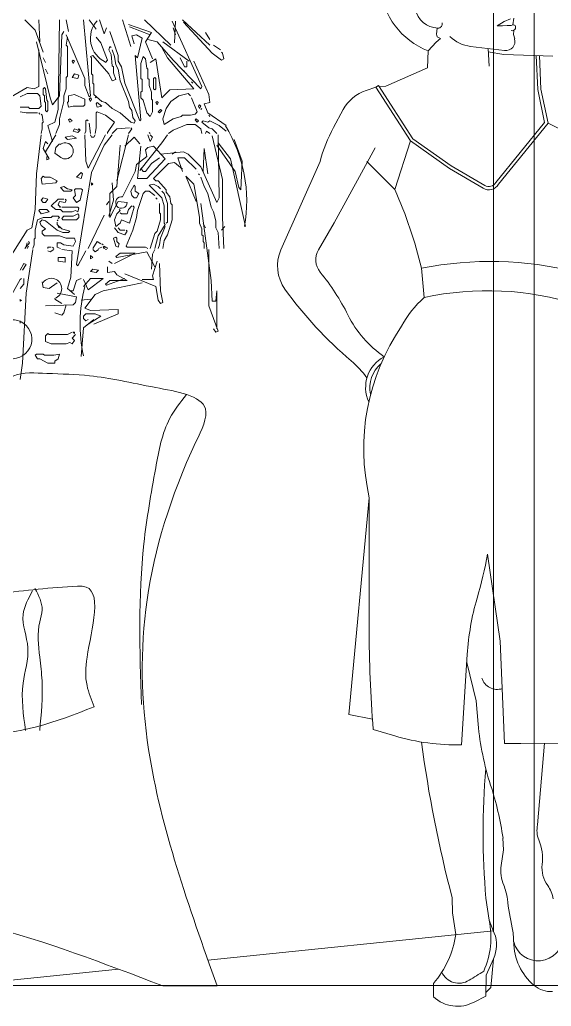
# Model space of a CAD drawing. Header units: metres. Extents: x -2 to 3328848, y -2 to 2725060.
# Drawn here: x 1663788.63 to 1663796.85, y 1363131.43 to 1363146.69 of the extents above; entities that cross this region are included whole.
import ezdxf

# ---------------------------------------------------------------- set-up
doc = ezdxf.new("R2010")
doc.units = ezdxf.units.M
doc.linetypes.add('0', pattern=[0])
doc.layers.get('0').update_dxf_attribs({"color": 253, "lineweight": 0})
for name, color, linetype, lineweight in [('8', 253, 'Continuous', 0), ('CYAN', 253, 'Continuous', 0), ('EFEC', 253, 'Continuous', 0), ('PUERTAS', 253, 'Continuous', 0)]:
    doc.layers.add(name, color=color, linetype=linetype, lineweight=lineweight)

# ---------------------------------------------------------------- blocks, each defined once
blk = doc.blocks.new('A$C16C20323')
at = {"layer": '8'}
for p, q in [((4424.1, 1463.9), (4408.3, 1479.7)), ((4429.4, 1479.7), (4431.1, 1446.4)), ((4459.2, 1343), (4460.9, 1479.7)), ((4471.4, 1479.7), (4474.9, 1462.1)), ((4497.7, 1479.7), (4508.2, 1364)), ((4506.5, 1479.7), (4517, 1465.6)), ((4529.3, 1458.6), (4522.2, 1479.7)), ((4557.3, 1479.7), (4569.6, 1439.3)), ((4590.6, 1479.7), (4630.9, 1441.1)), ((4632.7, 1477.9), (4678.2, 1378)), ((4637.9, 1477.9), (4636.2, 1444.6)), ((4648.4, 1479.7), (4690.5, 1441.1)), ((4694, 1428.8), (4650.2, 1476.1)), ((4436.4, 1430.6), (4424.1, 1463.9)), ((4464.4, 1456.9), (4467.9, 1462.1)), ((4532.8, 1467.4), (4529.3, 1458.6)), ((4538, 1462.1), (4550.3, 1425.3)), ((4566.1, 1472.6), (4601.1, 1460.4)), ((4567.8, 1469.1), (4599.4, 1456.9)), ((4601.1, 1460.4), (4592.3, 1446.4)), ((4634.4, 1467.4), (4637.9, 1456.9)), ((4683.5, 1460.4), (4690.5, 1449.9)), ((4425.9, 1446.4), (4446.9, 1360.5)), ((4460.9, 1364), (4464.4, 1456.9)), ((4499.5, 1390.3), (4471.4, 1456.9)), ((4473.2, 1453.4), (4471.4, 1441.1)), ((4524, 1444.6), (4517, 1453.4)), ((4578.3, 1456.9), (4571.3, 1455.1)), ((4571.3, 1455.1), (4574.8, 1442.9)), ((4587.1, 1451.6), (4578.3, 1456.9)), ((4580.1, 1421.8), (4587.1, 1451.6)), ((4592.3, 1446.4), (4602.9, 1420.1)), ((4609.9, 1446.4), (4595.9, 1449.9)), ((4634.4, 1418.3), (4609.9, 1446.4)), ((4618.6, 1446.4), (4658.9, 1416.6)), ((4429.4, 1434.1), (4429.4, 1378)), ((4471.4, 1441.1), (4473.2, 1439.3)), ((4473.2, 1439.3), (4473.2, 1393.8)), ((4534.5, 1418.3), (4524, 1444.6)), ((4538, 1439.3), (4536.3, 1434.1)), ((4536.3, 1434.1), (4539.8, 1427.1)), ((4539.8, 1437.6), (4538, 1439.3)), ((4545, 1423.6), (4541.5, 1434.1)), ((4625.6, 1421.8), (4616.9, 1437.6)), ((4695.7, 1441.1), (4706.3, 1434.1)), ((4709.8, 1428.8), (4708, 1430.6)), ((4708, 1430.6), (4709.8, 1428.8)), ((4436.4, 1421.8), (4439.9, 1414.8)), ((4480.2, 1416.6), (4481.9, 1418.3)), ((4481.9, 1413.1), (4480.2, 1416.6)), ((4481.9, 1418.3), (4483.7, 1416.6)), ((4483.7, 1416.6), (4481.9, 1413.1)), ((4511.7, 1425.3), (4508.2, 1423.6)), ((4508.2, 1423.6), (4510, 1421.8)), ((4510, 1421.8), (4510, 1397.3)), ((4536.3, 1397.3), (4511.7, 1425.3)), ((4531, 1414.8), (4534.5, 1418.3)), ((4539.8, 1427.1), (4541.5, 1409.6)), ((4546.8, 1411.3), (4545, 1423.6)), ((4550.3, 1425.3), (4550.3, 1416.6)), ((4550.3, 1416.6), (4555.5, 1407.8)), ((4576.6, 1425.3), (4580.1, 1421.8)), ((4585.3, 1327.2), (4576.6, 1425.3)), ((4585.3, 1413.1), (4588.8, 1423.6)), ((4588.8, 1423.6), (4592.3, 1420.1)), ((4592.3, 1420.1), (4594.1, 1406)), ((4599.4, 1414.8), (4608.1, 1420.1)), ((4608.1, 1420.1), (4616.9, 1360.5)), ((4666, 1374.5), (4625.6, 1421.8)), ((4676.5, 1374.5), (4634.4, 1418.3)), ((4651.9, 1407.8), (4644.9, 1421.8)), ((4655.4, 1416.6), (4655.4, 1407.8)), ((4666, 1416.6), (4688.7, 1365.7)), ((4708, 1418.3), (4694, 1428.8)), ((4711.5, 1420.1), (4708, 1418.3)), ((4709.8, 1428.8), (4711.5, 1420.1)), ((4439.9, 1404.3), (4443.4, 1397.3)), ((4541.5, 1409.6), (4543.3, 1407.8)), ((4543.3, 1407.8), (4543.3, 1399)), ((4550.3, 1404.3), (4546.8, 1411.3)), ((4553.8, 1386.8), (4550.3, 1404.3)), ((4555.5, 1407.8), (4560.8, 1383.3)), ((4585.3, 1390.3), (4585.3, 1413.1)), ((4594.1, 1406), (4595.9, 1404.3)), ((4595.9, 1404.3), (4595.9, 1390.3)), ((4651.9, 1400.8), (4650.2, 1402.5)), ((4650.2, 1402.5), (4651.9, 1400.8)), ((4655.4, 1407.8), (4651.9, 1407.8)), ((4473.2, 1393.8), (4471.4, 1392)), ((4471.4, 1392), (4471.4, 1374.5)), ((4480.2, 1392), (4483.7, 1397.3)), ((4489, 1390.3), (4480.2, 1392)), ((4483.7, 1397.3), (4490.7, 1395.5)), ((4490.7, 1395.5), (4489, 1390.3)), ((4499.5, 1379.8), (4499.5, 1390.3)), ((4510, 1397.3), (4511.7, 1395.5)), ((4511.7, 1395.5), (4511.7, 1383.3)), ((4541.5, 1386.8), (4536.3, 1397.3)), ((4546.8, 1388.5), (4541.5, 1386.8)), ((4543.3, 1399), (4546.8, 1388.5)), ((4566.1, 1355.2), (4553.8, 1386.8)), ((4587.1, 1388.5), (4585.3, 1390.3)), ((4587.1, 1371), (4587.1, 1388.5)), ((4595.9, 1390.3), (4597.6, 1388.5)), ((4597.6, 1388.5), (4597.6, 1379.8)), ((4604.6, 1390.3), (4606.4, 1392)), ((4604.6, 1374.5), (4604.6, 1390.3)), ((4606.4, 1392), (4608.1, 1390.3)), ((4608.1, 1390.3), (4608.1, 1374.5)), ((4664.2, 1383.3), (4662.4, 1385)), ((4662.4, 1385), (4664.2, 1383.3)), ((4411.8, 1376.3), (4375, 1355.2)), ((4422.4, 1374.5), (4411.8, 1376.3)), ((4429.4, 1378), (4422.4, 1374.5)), ((4436.4, 1374.5), (4438.1, 1376.3)), ((4436.4, 1365.7), (4436.4, 1374.5)), ((4438.1, 1376.3), (4439.9, 1374.5)), ((4439.9, 1374.5), (4441.6, 1357)), ((4471.4, 1374.5), (4467.9, 1364)), ((4506.5, 1362.2), (4499.5, 1379.8)), ((4511.7, 1383.3), (4513.5, 1381.5)), ((4513.5, 1381.5), (4513.5, 1365.7)), ((4560.8, 1383.3), (4583.6, 1325.4)), ((4585.3, 1369.2), (4587.1, 1371)), ((4597.6, 1379.8), (4601.1, 1369.2)), ((4606.4, 1372.8), (4604.6, 1374.5)), ((4608.1, 1374.5), (4606.4, 1372.8)), ((4616.9, 1360.5), (4629.1, 1372.8)), ((4629.1, 1372.8), (4666, 1374.5)), ((4678.2, 1378), (4676.5, 1374.5)), ((4411.8, 1367.5), (4401.3, 1362.2)), ((4427.6, 1367.5), (4411.8, 1367.5)), ((4431.1, 1364), (4427.6, 1367.5)), ((4431.1, 1364), (4432.9, 1348.2)), ((4438.1, 1364), (4436.4, 1365.7)), ((4438.1, 1355.2), (4438.1, 1364)), ((4439.9, 1353.5), (4438.1, 1355.2)), ((4441.6, 1357), (4443.4, 1355.2)), ((4443.4, 1355.2), (4443.4, 1341.2)), ((4446.9, 1360.5), (4450.4, 1350)), ((4450.4, 1350), (4460.9, 1364)), ((4467.9, 1355.2), (4460.9, 1328.9)), ((4467.9, 1364), (4467.9, 1355.2)), ((4473.2, 1353.5), (4474.9, 1355.2)), ((4474.9, 1364), (4483.7, 1365.7)), ((4474.9, 1355.2), (4474.9, 1364)), ((4483.7, 1365.7), (4499.5, 1358.7)), ((4499.5, 1358.7), (4499.5, 1350)), ((4508.2, 1364), (4506.5, 1362.2)), ((4506.5, 1358.7), (4508.2, 1360.5)), ((4508.2, 1355.2), (4506.5, 1358.7)), ((4508.2, 1360.5), (4510, 1358.7)), ((4510, 1358.7), (4508.2, 1355.2)), ((4513.5, 1365.7), (4525.8, 1355.2)), ((4517, 1360.5), (4515.2, 1362.2)), ((4515.2, 1362.2), (4517, 1360.5)), ((4525.8, 1355.2), (4531, 1353.5)), ((4567.8, 1346.5), (4566.1, 1355.2)), ((4585.3, 1360.5), (4585.3, 1369.2)), ((4588.8, 1357), (4585.3, 1360.5)), ((4594.1, 1337.7), (4588.8, 1357)), ((4601.1, 1369.2), (4601.1, 1358.7)), ((4601.1, 1358.7), (4602.9, 1357)), ((4602.9, 1357), (4602.9, 1339.5)), ((4608.1, 1353.5), (4609.9, 1355.2)), ((4609.9, 1355.2), (4611.6, 1353.5)), ((4630.9, 1355.2), (4623.9, 1344.7)), ((4643.2, 1364), (4630.9, 1355.2)), ((4657.2, 1367.5), (4643.2, 1364)), ((4660.7, 1364), (4657.2, 1367.5)), ((4671.2, 1339.5), (4662.4, 1360.5)), ((4688.7, 1365.7), (4690.5, 1353.5)), ((4413.6, 1346.5), (4401.3, 1346.5)), ((4415.3, 1344.7), (4413.6, 1346.5)), ((4429.4, 1344.7), (4415.3, 1344.7)), ((4432.9, 1348.2), (4429.4, 1344.7)), ((4439.9, 1341.2), (4439.9, 1353.5)), ((4441.6, 1339.5), (4439.9, 1341.2)), ((4443.4, 1341.2), (4441.6, 1339.5)), ((4453.9, 1323.7), (4459.2, 1343)), ((4474.9, 1346.5), (4473.2, 1353.5)), ((4481.9, 1348.2), (4474.9, 1346.5)), ((4497.7, 1348.2), (4481.9, 1348.2)), ((4499.5, 1350), (4497.7, 1348.2)), ((4517, 1351.7), (4518.7, 1353.5)), ((4518.7, 1346.5), (4517, 1351.7)), ((4518.7, 1353.5), (4525.8, 1348.2)), ((4525.8, 1348.2), (4518.7, 1346.5)), ((4531, 1353.5), (4541.5, 1344.7)), ((4541.5, 1344.7), (4553.8, 1337.7)), ((4571.3, 1341.2), (4567.8, 1346.5)), ((4573.1, 1330.7), (4571.3, 1341.2)), ((4609.9, 1350), (4608.1, 1353.5)), ((4611.6, 1353.5), (4609.9, 1350)), ((4611.6, 1339.5), (4615.1, 1343)), ((4616.9, 1341.2), (4613.4, 1337.7)), ((4615.1, 1343), (4616.9, 1341.2)), ((4623.9, 1344.7), (4618.6, 1328.9)), ((4673, 1348.2), (4674.7, 1350)), ((4674.7, 1344.7), (4673, 1348.2)), ((4674.7, 1350), (4676.5, 1348.2)), ((4676.5, 1348.2), (4674.7, 1344.7)), ((4678.2, 1344.7), (4676.5, 1343)), ((4676.5, 1343), (4678.2, 1344.7)), ((4690.5, 1353.5), (4681.7, 1351.7)), ((4681.7, 1351.7), (4687, 1337.7)), ((4410.1, 1337.7), (4401.3, 1339.5)), ((4427.6, 1337.7), (4410.1, 1337.7)), ((4431.1, 1336), (4429.4, 1337.7)), ((4429.4, 1337.7), (4431.1, 1336)), ((4434.6, 1334.2), (4432.9, 1336)), ((4432.9, 1336), (4434.6, 1334.2)), ((4434.6, 1334.2), (4436.4, 1323.7)), ((4460.9, 1328.9), (4460.9, 1320.2)), ((4474.9, 1327.2), (4476.7, 1328.9)), ((4476.7, 1323.7), (4474.9, 1327.2)), ((4476.7, 1328.9), (4480.2, 1325.4)), ((4480.2, 1325.4), (4476.7, 1323.7)), ((4503, 1327.2), (4501.2, 1325.4)), ((4501.2, 1325.4), (4501.2, 1309.7)), ((4504.7, 1325.4), (4503, 1327.2)), ((4518.7, 1339.5), (4517, 1337.7)), ((4517, 1337.7), (4517, 1314.9)), ((4531, 1334.2), (4518.7, 1339.5)), ((4545, 1323.7), (4531, 1334.2)), ((4553.8, 1337.7), (4569.6, 1323.7)), ((4576.6, 1325.4), (4573.1, 1330.7)), ((4574.8, 1321.9), (4576.6, 1325.4)), ((4583.6, 1325.4), (4585.3, 1327.2)), ((4599.4, 1332.4), (4594.1, 1337.7)), ((4602.9, 1339.5), (4599.4, 1332.4)), ((4613.4, 1337.7), (4611.6, 1339.5)), ((4618.6, 1328.9), (4620.4, 1320.2)), ((4620.4, 1320.2), (4634.4, 1328.9)), ((4634.4, 1328.9), (4646.7, 1332.4)), ((4646.7, 1332.4), (4648.4, 1334.2)), ((4648.4, 1334.2), (4660.7, 1334.2)), ((4660.7, 1334.2), (4667.7, 1336)), ((4667.7, 1336), (4671.2, 1339.5)), ((4667.7, 1327.2), (4669.5, 1328.9)), ((4671.2, 1323.7), (4667.7, 1327.2)), ((4669.5, 1328.9), (4673, 1325.4)), ((4673, 1325.4), (4671.2, 1323.7)), ((4680, 1325.4), (4678.2, 1323.7)), ((4687, 1323.7), (4680, 1325.4)), ((4687, 1337.7), (4715, 1318.4)), ((4690.5, 1325.4), (4687, 1323.7)), ((4690.5, 1332.4), (4688.7, 1334.2)), ((4688.7, 1334.2), (4690.5, 1332.4)), ((4704.5, 1318.4), (4690.5, 1325.4)), ((4434.6, 1313.2), (4432.9, 1306.2)), ((4436.4, 1323.7), (4434.6, 1321.9)), ((4434.6, 1321.9), (4434.6, 1313.2)), ((4443.4, 1318.4), (4453.9, 1323.7)), ((4450.4, 1293.9), (4443.4, 1318.4)), ((4460.9, 1320.2), (4455.7, 1306.2)), ((4481.9, 1309.7), (4483.7, 1313.2)), ((4489, 1307.9), (4481.9, 1309.7)), ((4483.7, 1313.2), (4489, 1311.4)), ((4489, 1311.4), (4490.7, 1313.2)), ((4492.5, 1311.4), (4489, 1307.9)), ((4490.7, 1313.2), (4492.5, 1311.4)), ((4501.2, 1309.7), (4499.5, 1306.2)), ((4506.5, 1321.9), (4508.2, 1306.2)), ((4517, 1314.9), (4515.2, 1306.2)), ((4545, 1323.7), (4534.5, 1307.9)), ((4548.5, 1313.2), (4541.5, 1306.2)), ((4567.8, 1314.9), (4548.5, 1313.2)), ((4571.3, 1313.2), (4566.1, 1306.2)), ((4569.6, 1323.7), (4574.8, 1321.9)), ((4571.3, 1313.2), (4569.6, 1314.9)), ((4569.6, 1314.9), (4571.3, 1313.2)), ((4634.4, 1311.4), (4627.4, 1306.2)), ((4655.4, 1320.2), (4634.4, 1311.4)), ((4667.7, 1320.2), (4655.4, 1320.2)), ((4676.5, 1313.2), (4667.7, 1320.2)), ((4676.5, 1313.2), (4678.2, 1306.2)), ((4678.2, 1323.7), (4688.7, 1314.9)), ((4685.2, 1309.7), (4683.5, 1306.2)), ((4690.5, 1306.2), (4685.2, 1309.7)), ((4688.7, 1314.9), (4694, 1313.2)), ((4694, 1313.2), (4701, 1306.2)), ((4715, 1309.7), (4704.5, 1318.4)), ((4432.9, 1304.4), (4425.9, 1244.8)), ((4455.7, 1304.4), (4439.9, 1278.1)), ((4469.7, 1300.9), (4480.2, 1302.7)), ((4473.2, 1297.4), (4469.7, 1300.9)), ((4487.2, 1299.1), (4473.2, 1297.4)), ((4480.2, 1302.7), (4487.2, 1299.1)), ((4501.2, 1264.1), (4499.5, 1304.4)), ((4531, 1304.4), (4504.7, 1253.6)), ((4510, 1300.9), (4508.2, 1304.4)), ((4513.5, 1300.9), (4510, 1300.9)), ((4515.2, 1304.4), (4513.5, 1300.9)), ((4541.5, 1304.4), (4529.3, 1288.6)), ((4534.5, 1307.9), (4534.5, 1306.2)), ((4566.1, 1304.4), (4548.5, 1234.3)), ((4560.8, 1286.9), (4574.8, 1300.9)), ((4574.8, 1300.9), (4583.6, 1290.4)), ((4595.9, 1304.4), (4599.4, 1293.9)), ((4599.4, 1306.2), (4597.6, 1307.9)), ((4597.6, 1307.9), (4599.4, 1306.2)), ((4602.9, 1300.9), (4599.4, 1304.4)), ((4599.4, 1293.9), (4602.9, 1300.9)), ((4616.9, 1292.1), (4625.6, 1304.4)), ((4709.8, 1236.1), (4694, 1302.7)), ((4704.5, 1208), (4702.8, 1304.4)), ((4727.3, 1297.4), (4739.6, 1264.1)), ((4439.9, 1293.9), (4436.4, 1283.4)), ((4436.4, 1283.4), (4445.1, 1267.6)), ((4443.4, 1290.4), (4439.9, 1293.9)), ((4455.7, 1285.1), (4453.9, 1276.4)), ((4460.9, 1290.4), (4455.7, 1285.1)), ((4529.3, 1288.6), (4510, 1246.6)), ((4553.8, 1288.6), (4548.5, 1225.5)), ((4580.1, 1237.8), (4585.3, 1286.9)), ((4583.6, 1250.1), (4616.9, 1292.1)), ((4592.3, 1281.6), (4595.9, 1285.1)), ((4594.1, 1271.1), (4592.3, 1281.6)), ((4595.9, 1285.1), (4604.6, 1286.9)), ((4604.6, 1286.9), (4622.1, 1267.6)), ((4681.7, 1283.4), (4680, 1248.3)), ((4687, 1244.8), (4681.7, 1283.4)), ((4729, 1248.3), (4701, 1288.6)), ((4722, 1267.6), (4702.8, 1292.1)), ((4441.6, 1265.9), (4441.6, 1271.1)), ((4445.1, 1267.6), (4441.6, 1265.9)), ((4453.9, 1276.4), (4460.9, 1271.1)), ((4578.3, 1258.8), (4594.1, 1271.1)), ((4622.1, 1267.6), (4594.1, 1237.8)), ((4613.4, 1269.4), (4601.1, 1260.6)), ((4615.1, 1274.6), (4650.2, 1278.1)), ((4637.9, 1278.1), (4632.7, 1274.6)), ((4648.4, 1248.3), (4641.4, 1269.4)), ((4641.4, 1269.4), (4651.9, 1269.4)), ((4650.2, 1278.1), (4657.2, 1274.6)), ((4651.9, 1269.4), (4669.5, 1251.8)), ((4657.2, 1274.6), (4676.5, 1255.3)), ((4744.8, 1164.2), (4722, 1267.6)), ((4504.7, 1253.6), (4501.2, 1264.1)), ((4576.6, 1248.3), (4578.3, 1258.8)), ((4588.8, 1248.3), (4585.3, 1253.6)), ((4601.1, 1260.6), (4592.3, 1248.3)), ((4627.4, 1260.6), (4604.6, 1237.8)), ((4636.2, 1262.3), (4627.4, 1260.6)), ((4648.4, 1251.8), (4636.2, 1262.3)), ((4676.5, 1255.3), (4701, 1201)), ((4739.6, 1264.1), (4737.8, 1220.3)), ((4425.9, 1244.8), (4424.1, 1190.5)), ((4432.9, 1237.8), (4436.4, 1241.3)), ((4434.6, 1229.1), (4432.9, 1237.8)), ((4436.4, 1241.3), (4438.1, 1239.6)), ((4438.1, 1239.6), (4446.9, 1239.6)), ((4446.9, 1239.6), (4457.4, 1234.3)), ((4457.4, 1234.3), (4455.7, 1230.8)), ((4487.2, 1239.6), (4494.2, 1246.6)), ((4510, 1246.6), (4487.2, 1106.4)), ((4494.2, 1237.8), (4487.2, 1239.6)), ((4494.2, 1246.6), (4496, 1244.8)), ((4496, 1244.8), (4494.2, 1237.8)), ((4557.3, 1209.8), (4576.6, 1248.3)), ((4594.1, 1237.8), (4580.1, 1237.8)), ((4592.3, 1248.3), (4588.8, 1248.3)), ((4604.6, 1237.8), (4608.1, 1234.3)), ((4608.1, 1234.3), (4611.6, 1234.3)), ((4611.6, 1234.3), (4623.9, 1220.3)), ((4666, 1229.1), (4653.7, 1241.3)), ((4653.7, 1241.3), (4669.5, 1202.8)), ((4671.2, 1248.3), (4671.2, 1248.3)), ((4674.7, 1243.1), (4673, 1244.8)), ((4676.5, 1239.6), (4681.7, 1225.5)), ((4709.8, 1178.2), (4709.8, 1236.1)), ((4734.3, 1223.8), (4729, 1248.3)), ((4455.7, 1230.8), (4434.6, 1229.1)), ((4462.7, 1223.8), (4467.9, 1225.5)), ((4467.9, 1218.5), (4462.7, 1223.8)), ((4467.9, 1225.5), (4473.2, 1222)), ((4473.2, 1222), (4480.2, 1220.3)), ((4480.2, 1220.3), (4478.4, 1218.5)), ((4483.7, 1220.3), (4485.4, 1222)), ((4485.4, 1211.5), (4483.7, 1220.3)), ((4485.4, 1222), (4494.2, 1222)), ((4496, 1220.3), (4492.5, 1204.5)), ((4494.2, 1222), (4496, 1220.3)), ((4510, 1227.3), (4510, 1230.8)), ((4510, 1230.8), (4511.7, 1229.1)), ((4511.7, 1229.1), (4510, 1227.3)), ((4548.5, 1225.5), (4538, 1215)), ((4541.5, 1230.8), (4543.3, 1204.5)), ((4569.6, 1218.5), (4574.8, 1227.3)), ((4574.8, 1227.3), (4576.6, 1225.5)), ((4576.6, 1225.5), (4576.6, 1218.5)), ((4604.6, 1229.1), (4597.6, 1227.3)), ((4597.6, 1227.3), (4616.9, 1208)), ((4611.6, 1225.5), (4604.6, 1229.1)), ((4615.1, 1222), (4611.6, 1225.5)), ((4623.9, 1220.3), (4623.9, 1216.8)), ((4667.7, 1218.5), (4666, 1229.1)), ((4681.7, 1225.5), (4687, 1215)), ((4737.8, 1220.3), (4734.3, 1223.8)), ((4432.9, 1204.5), (4436.4, 1208)), ((4436.4, 1201), (4432.9, 1204.5)), ((4436.4, 1208), (4443.4, 1206.3)), ((4443.4, 1206.3), (4439.9, 1201)), ((4459.2, 1206.3), (4448.6, 1195.8)), ((4467.9, 1206.3), (4459.2, 1206.3)), ((4478.4, 1218.5), (4467.9, 1218.5)), ((4471.4, 1204.5), (4469.7, 1206.3)), ((4469.7, 1206.3), (4471.4, 1204.5)), ((4471.4, 1204.5), (4469.7, 1201)), ((4481.9, 1208), (4485.4, 1211.5)), ((4487.2, 1201), (4481.9, 1208)), ((4492.5, 1204.5), (4487.2, 1201)), ((4543.3, 1204.5), (4536.3, 1180)), ((4538, 1215), (4538, 1178.2)), ((4571.3, 1211.5), (4569.6, 1218.5)), ((4574.8, 1208), (4571.3, 1211.5)), ((4578.3, 1208), (4574.8, 1208)), ((4576.6, 1218.5), (4581.8, 1215)), ((4581.8, 1215), (4578.3, 1208)), ((4588.8, 1215), (4580.1, 1188.7)), ((4592.3, 1218.5), (4588.8, 1215)), ((4597.6, 1218.5), (4592.3, 1218.5)), ((4604.6, 1213.3), (4597.6, 1218.5)), ((4606.4, 1211.5), (4604.6, 1213.3)), ((4609.9, 1206.3), (4608.1, 1208)), ((4620.4, 1215), (4616.9, 1218.5)), ((4616.9, 1208), (4620.4, 1195.8)), ((4620.4, 1215), (4625.6, 1199.3)), ((4623.9, 1216.8), (4629.1, 1209.8)), ((4629.1, 1209.8), (4630.9, 1199.3)), ((4674.7, 1178.2), (4667.7, 1218.5)), ((4687, 1215), (4692.2, 1194)), ((4701, 1201), (4704.5, 1208)), ((4424.1, 1190.5), (4418.9, 1162.5)), ((4429.4, 1188.7), (4431.1, 1190.5)), ((4431.1, 1190.5), (4441.6, 1190.5)), ((4439.9, 1201), (4436.4, 1201)), ((4441.6, 1190.5), (4445.1, 1187)), ((4448.6, 1195.8), (4455.7, 1190.5)), ((4455.7, 1190.5), (4462.7, 1190.5)), ((4460.9, 1202.8), (4459.2, 1197.5)), ((4459.2, 1197.5), (4462.7, 1194)), ((4469.7, 1201), (4460.9, 1202.8)), ((4462.7, 1194), (4460.9, 1194)), ((4462.7, 1190.5), (4466.2, 1187)), ((4489, 1194), (4464.4, 1194)), ((4490.7, 1192.2), (4489, 1194)), ((4489, 1187), (4490.7, 1192.2)), ((4536.3, 1202.8), (4532.8, 1197.5)), ((4538, 1178.2), (4550.3, 1202.8)), ((4550.3, 1202.8), (4564.3, 1201)), ((4553.8, 1188.7), (4552, 1190.5)), ((4566.1, 1190.5), (4564.3, 1183.5)), ((4571.3, 1195.8), (4566.1, 1190.5)), ((4574.8, 1194), (4567.8, 1169.5)), ((4574.8, 1194), (4573.1, 1195.8)), ((4573.1, 1195.8), (4574.8, 1194)), ((4611.6, 1202.8), (4611.6, 1202.8)), ((4613.4, 1199.3), (4613.4, 1185.2)), ((4620.4, 1195.8), (4620.4, 1169.5)), ((4625.6, 1199.3), (4625.6, 1171.2)), ((4630.9, 1199.3), (4632.7, 1197.5)), ((4632.7, 1197.5), (4632.7, 1174.7)), ((4676.5, 1199.3), (4692.2, 1081.8)), ((4692.2, 1194), (4695.7, 1187)), ((4427.6, 1174.7), (4424.1, 1159)), ((4436.4, 1178.2), (4427.6, 1174.7)), ((4432.9, 1183.5), (4429.4, 1188.7)), ((4434.6, 1174.7), (4431.1, 1171.2)), ((4445.1, 1187), (4432.9, 1183.5)), ((4439.9, 1173), (4434.6, 1174.7)), ((4448.6, 1178.2), (4436.4, 1178.2)), ((4450.4, 1180), (4448.6, 1178.2)), ((4459.2, 1180), (4450.4, 1180)), ((4459.2, 1174.7), (4457.4, 1173)), ((4457.4, 1173), (4459.2, 1174.7)), ((4460.9, 1178.2), (4459.2, 1180)), ((4460.9, 1178.2), (4459.2, 1176.5)), ((4459.2, 1176.5), (4460.9, 1178.2)), ((4464.4, 1176.5), (4467.9, 1180)), ((4466.2, 1174.7), (4464.4, 1176.5)), ((4466.2, 1187), (4480.2, 1187)), ((4487.2, 1174.7), (4466.2, 1174.7)), ((4467.9, 1180), (4481.9, 1180)), ((4480.2, 1187), (4485.4, 1188.7)), ((4481.9, 1180), (4489, 1183.5)), ((4485.4, 1188.7), (4489, 1187)), ((4490.7, 1178.2), (4487.2, 1174.7)), ((4489, 1183.5), (4490.7, 1181.7)), ((4490.7, 1181.7), (4490.7, 1178.2)), ((4529.3, 1181.7), (4504.7, 1130.9)), ((4545, 1174.7), (4548.5, 1183.5)), ((4546.8, 1164.2), (4545, 1174.7)), ((4548.5, 1183.5), (4553.8, 1188.7)), ((4555.5, 1183.5), (4553.8, 1185.2)), ((4555.5, 1174.7), (4553.8, 1169.5)), ((4564.3, 1183.5), (4555.5, 1183.5)), ((4567.8, 1169.5), (4555.5, 1174.7)), ((4578.3, 1178.2), (4573.1, 1159)), ((4580.1, 1188.7), (4578.3, 1178.2)), ((4615.1, 1174.7), (4609.9, 1157.2)), ((4613.4, 1185.2), (4615.1, 1183.5)), ((4615.1, 1183.5), (4615.1, 1174.7)), ((4632.7, 1174.7), (4625.6, 1151.9)), ((4674.7, 1178.2), (4674.7, 1169.5)), ((4695.7, 1187), (4699.2, 1173)), ((4711.5, 1130.9), (4709.8, 1178.2)), ((4418.9, 1162.5), (4411.8, 1159)), ((4431.1, 1171.2), (4432.9, 1166)), ((4432.9, 1166), (4439.9, 1160.7)), ((4439.9, 1160.7), (4434.6, 1157.2)), ((4457.4, 1159), (4439.9, 1173)), ((4457.4, 1171.2), (4457.4, 1167.7)), ((4457.4, 1167.7), (4464.4, 1160.7)), ((4460.9, 1162.5), (4459.2, 1164.2)), ((4459.2, 1164.2), (4460.9, 1162.5)), ((4464.4, 1160.7), (4476.7, 1157.2)), ((4550.3, 1155.4), (4545, 1162.5)), ((4553.8, 1169.5), (4546.8, 1164.2)), ((4553.8, 1159), (4550.3, 1162.5)), ((4622.1, 1167.7), (4611.6, 1150.2)), ((4622.1, 1164.2), (4615.1, 1146.7)), ((4620.4, 1169.5), (4622.1, 1167.7)), ((4625.6, 1171.2), (4623.9, 1169.5)), ((4674.7, 1169.5), (4678.2, 1160.7)), ((4678.2, 1160.7), (4678.2, 1151.9)), ((4680, 1169.5), (4683.5, 1162.5)), ((4699.2, 1173), (4699.2, 1162.5)), ((4699.2, 1162.5), (4702.8, 1155.4)), ((4713.3, 1164.2), (4708, 1159)), ((4411.8, 1159), (4378.5, 1106.4)), ((4424.1, 1146.7), (4422.4, 1144.9)), ((4422.4, 1144.9), (4422.4, 1136.2)), ((4424.1, 1159), (4424.1, 1146.7)), ((4434.6, 1157.2), (4434.6, 1153.7)), ((4434.6, 1153.7), (4438.1, 1150.2)), ((4438.1, 1150.2), (4460.9, 1150.2)), ((4466.2, 1155.4), (4457.4, 1159)), ((4460.9, 1150.2), (4471.4, 1146.7)), ((4474.9, 1155.4), (4466.2, 1155.4)), ((4471.4, 1146.7), (4483.7, 1146.7)), ((4476.7, 1157.2), (4474.9, 1155.4)), ((4483.7, 1146.7), (4485.4, 1141.4)), ((4543.3, 1146.7), (4546.8, 1148.4)), ((4546.8, 1134.4), (4543.3, 1146.7)), ((4546.8, 1148.4), (4548.5, 1146.7)), ((4548.5, 1146.7), (4548.5, 1141.4)), ((4560.8, 1151.9), (4550.3, 1155.4)), ((4560.8, 1159), (4553.8, 1159)), ((4564.3, 1157.2), (4560.8, 1151.9)), ((4573.1, 1159), (4562.6, 1134.4)), ((4564.3, 1157.2), (4562.6, 1159)), ((4562.6, 1159), (4564.3, 1157.2)), ((4606.4, 1153.7), (4599.4, 1130.9)), ((4609.9, 1157.2), (4606.4, 1153.7)), ((4611.6, 1150.2), (4606.4, 1130.9)), ((4615.1, 1146.7), (4613.4, 1136.2)), ((4625.6, 1151.9), (4620.4, 1143.2)), ((4678.2, 1151.9), (4680, 1150.2)), ((4680, 1150.2), (4680, 1141.4)), ((4702.8, 1155.4), (4704.5, 1130.9)), ((4415.3, 1139.7), (4408.3, 1130.9)), ((4411.8, 1139.7), (4410.1, 1134.4)), ((4420.6, 1129.2), (4410.1, 1062.6)), ((4413.6, 1134.4), (4411.8, 1130.9)), ((4415.3, 1139.7), (4413.6, 1141.4)), ((4413.6, 1141.4), (4415.3, 1139.7)), ((4422.4, 1136.2), (4420.6, 1130.9)), ((4443.4, 1132.7), (4443.4, 1130.9)), ((4448.6, 1132.7), (4443.4, 1132.7)), ((4452.2, 1129.2), (4446.9, 1125.7)), ((4452.2, 1130.9), (4450.4, 1132.7)), ((4450.4, 1132.7), (4452.2, 1130.9)), ((4462.7, 1139.7), (4457.4, 1139.7)), ((4457.4, 1139.7), (4457.4, 1132.7)), ((4457.4, 1132.7), (4462.7, 1130.9)), ((4467.9, 1136.2), (4462.7, 1139.7)), ((4464.4, 1129.2), (4480.2, 1127.4)), ((4481.9, 1134.4), (4467.9, 1136.2)), ((4485.4, 1141.4), (4481.9, 1134.4)), ((4518.7, 1141.4), (4511.7, 1130.9)), ((4515.2, 1125.7), (4511.7, 1129.2)), ((4520.5, 1129.2), (4515.2, 1125.7)), ((4524, 1137.9), (4518.7, 1141.4)), ((4525.8, 1132.7), (4520.5, 1130.9)), ((4527.5, 1136.2), (4525.8, 1137.9)), ((4525.8, 1137.9), (4527.5, 1136.2)), ((4527.5, 1132.7), (4529.3, 1134.4)), ((4529.3, 1130.9), (4527.5, 1132.7)), ((4529.3, 1134.4), (4531, 1132.7)), ((4531, 1132.7), (4529.3, 1130.9)), ((4532.8, 1129.2), (4531, 1129.2)), ((4531, 1129.2), (4531, 1129.2)), ((4534.5, 1130.9), (4532.8, 1132.7)), ((4532.8, 1132.7), (4534.5, 1130.9)), ((4550.3, 1132.7), (4546.8, 1134.4)), ((4548.5, 1141.4), (4552, 1137.9)), ((4552, 1137.9), (4550.3, 1132.7)), ((4562.6, 1134.4), (4564.3, 1132.7)), ((4564.3, 1132.7), (4592.3, 1132.7)), ((4592.3, 1132.7), (4595.9, 1130.9)), ((4606.4, 1129.2), (4602.9, 1122.2)), ((4613.4, 1136.2), (4611.6, 1130.9)), ((4620.4, 1143.2), (4618.6, 1130.9)), ((4680, 1141.4), (4681.7, 1139.7)), ((4681.7, 1139.7), (4681.7, 1130.9)), ((4688.7, 1043.3), (4688.7, 1129.2)), ((4446.9, 1125.7), (4443.4, 1127.4)), ((4459.2, 1111.6), (4459.2, 1116.9)), ((4459.2, 1116.9), (4469.7, 1116.9)), ((4469.7, 1116.9), (4469.7, 1109.9)), ((4480.2, 1127.4), (4478.4, 1087.1)), ((4489, 1104.6), (4501.2, 1127.4)), ((4508.2, 1115.1), (4508.2, 1120.4)), ((4508.2, 1120.4), (4511.7, 1116.9)), ((4511.7, 1116.9), (4508.2, 1115.1)), ((4576.6, 1123.9), (4545, 1108.1)), ((4546.8, 1118.6), (4553.8, 1123.9)), ((4548.5, 1116.9), (4546.8, 1118.6)), ((4594.1, 1125.7), (4548.5, 1116.9)), ((4553.8, 1123.9), (4576.6, 1123.9)), ((4606.4, 1102.9), (4594.1, 1125.7)), ((4602.9, 1122.2), (4601.1, 1099.4)), ((4401.3, 1097.6), (4406.6, 1108.1)), ((4410.1, 1106.4), (4404.8, 1097.6)), ((4406.6, 1108.1), (4410.1, 1106.4)), ((4469.7, 1109.9), (4459.2, 1111.6)), ((4487.2, 1106.4), (4489, 1104.6)), ((4508.2, 1095.9), (4511.7, 1099.4)), ((4511.7, 1099.4), (4520.5, 1097.6)), ((4534.5, 1102.9), (4534.5, 1094.1)), ((4536.3, 1111.6), (4541.5, 1108.1)), ((4609.9, 1111.6), (4602.9, 1088.9)), ((4613.4, 1108.1), (4615.1, 1066.1)), ((4403.1, 1085.3), (4401.3, 1083.6)), ((4406.6, 1076.6), (4406.6, 1085.3)), ((4478.4, 1087.1), (4473.2, 1069.6)), ((4494.2, 1085.3), (4487.2, 1081.8)), ((4508.2, 1085.3), (4497.7, 1073.1)), ((4504.7, 1067.8), (4527.5, 1085.3)), ((4517, 1094.1), (4508.2, 1095.9)), ((4527.5, 1085.3), (4508.2, 1085.3)), ((4520.5, 1097.6), (4517, 1094.1)), ((4532.8, 1074.8), (4560.8, 1085.3)), ((4534.5, 1094.1), (4545, 1095.9)), ((4545, 1095.9), (4548.5, 1090.6)), ((4548.5, 1090.6), (4564.3, 1081.8)), ((4608.1, 1073.1), (4560.8, 1092.4)), ((4602.9, 1088.9), (4604.6, 1083.6)), ((4401.3, 1083.6), (4378.5, 1043.3)), ((4401.3, 1069.6), (4406.6, 1076.6)), ((4436.4, 1071.3), (4434.6, 1080.1)), ((4445.1, 1069.6), (4436.4, 1071.3)), ((4457.4, 1078.3), (4445.1, 1069.6)), ((4473.2, 1069.6), (4483.7, 1060.8)), ((4487.2, 1081.8), (4481.9, 1066.1)), ((4497.7, 1083.6), (4504.7, 1067.8)), ((4587.1, 1078.3), (4527.5, 1066.1)), ((4538, 1081.8), (4531, 1076.6)), ((4531, 1076.6), (4532.8, 1074.8)), ((4564.3, 1081.8), (4538, 1081.8)), ((4604.6, 1083.6), (4587.1, 1083.6)), ((4611.6, 1052.1), (4608.1, 1073.1)), ((4692.2, 1081.8), (4694, 1050.3)), ((4401.3, 1053.8), (4401.3, 1050.3)), ((4410.1, 1062.6), (4404.8, 955.7)), ((4453.9, 1053.8), (4464.4, 1046.8)), ((4487.2, 1057.3), (4457.4, 1062.6)), ((4481.9, 1066.1), (4478.4, 1066.1)), ((4485.4, 1048.5), (4487.2, 1057.3)), ((4508.2, 1053.8), (4494.2, 1052.1)), ((4515.2, 1060.8), (4499.5, 1039.8)), ((4527.5, 1066.1), (4515.2, 1060.8)), ((4615.1, 1066.1), (4618.6, 1048.5)), ((4699.2, 1050.3), (4701, 1066.1)), ((4701, 1066.1), (4701, 1008.2)), ((4401.3, 1050.3), (4403.1, 1052.1)), ((4439.9, 1043.3), (4481.9, 1045)), ((4471.4, 1045), (4467.9, 1032.8)), ((4481.9, 1045), (4485.4, 1048.5)), ((4499.5, 1039.8), (4508.2, 1036.3)), ((4615.1, 1046.8), (4611.6, 1052.1)), ((4618.6, 1048.5), (4615.1, 1046.8)), ((4702.8, 1004.7), (4688.7, 1043.3)), ((4694, 1050.3), (4699.2, 1050.3)), ((4464.4, 1029.3), (4453.9, 1032.8)), ((4467.9, 1032.8), (4464.4, 1029.3)), ((4497.7, 1027.5), (4501.2, 1031)), ((4497.7, 1024), (4497.7, 1027.5)), ((4501.2, 1020.5), (4497.7, 1024)), ((4501.2, 1031), (4515.2, 1031)), ((4524, 1027.5), (4504.7, 1015.3)), ((4508.2, 1036.3), (4550.3, 1038)), ((4550.3, 1031), (4513.5, 1015.3)), ((4515.2, 1031), (4524, 1027.5)), ((4550.3, 1038), (4550.3, 1031)), ((4401.3, 1020.5), (4401.3, 1017)), ((4494.2, 966.2), (4497.7, 1010)), ((4497.7, 1010), (4513.5, 1022.3)), ((4504.7, 1022.3), (4501.2, 1020.5)), ((4443.4, 1001.2), (4439.9, 997.7)), ((4439.9, 997.7), (4439.9, 989)), ((4445.1, 999.5), (4443.4, 1001.2)), ((4473.2, 999.5), (4445.1, 999.5)), ((4480.2, 1003), (4473.2, 999.5)), ((4480.2, 994.2), (4485.4, 999.5)), ((4483.7, 990.7), (4480.2, 994.2)), ((4483.7, 1001.2), (4481.9, 1003)), ((4481.9, 1003), (4483.7, 1003)), ((4483.7, 1003), (4483.7, 1001.2)), ((4695.7, 1008.2), (4699.2, 1003)), ((4699.2, 1003), (4702.8, 1004.7)), ((4439.9, 989), (4448.6, 985.5)), ((4448.6, 985.5), (4471.4, 985.5)), ((4471.4, 985.5), (4476.7, 987.2)), ((4476.7, 987.2), (4480.2, 985.5)), ((4480.2, 985.5), (4483.7, 990.7)), ((4424.1, 967.9), (4425.9, 969.7)), ((4427.6, 962.7), (4424.1, 967.9)), ((4425.9, 969.7), (4436.4, 969.7)), ((4436.4, 969.7), (4438.1, 967.9)), ((4438.1, 967.9), (4452.2, 967.9)), ((4452.2, 967.9), (4460.9, 969.7)), ((4460.9, 969.7), (4459.2, 962.7)), ((4404.8, 955.7), (4401.3, 931.1)), ((4431.1, 962.7), (4427.6, 962.7)), ((4443.4, 955.7), (4431.1, 962.7)), ((4453.9, 955.7), (4443.4, 955.7)), ((4459.2, 962.7), (4453.9, 959.2)), ((4453.9, 959.2), (4453.9, 955.7))]:
    blk.add_line(p, q, dxfattribs=at)
for centre, radius, start, end in [((4548.5, 1451.6), 40.3, 138.3665, 244.5367), ((4527.5, 1202.8), 219.1, 349.9393, 31.6672), ((4469.7, 1279.9), 12.3, 225, 129.8056), ((4555.5, 1201), 8.76, 78.6901, 0), ((4448.6, 1069.6), 15.8, 288.4349, 143.1301), ((4723.8, 1015.3), 231.3, 165.6507, 192.0649), ((4389.1, 992.5), 29.8, 151.9275, 113.6294)]:
    blk.add_arc(centre, radius, start, end, dxfattribs=at)
for points in [[(4654.6, 907.9), (4629.4, 871.8), (4607.7, 796), (4589.7, 680.5), (4586, 435.1)], [(4420, 608.3), (4405.6, 572.3), (4412.8, 521.7), (4405.6, 467.6), (4409.2, 395.4)], [(4423.7, 612), (4434.5, 579.5), (4430.9, 561.4), (4430.9, 507.3), (4434.5, 471.2), (4430.9, 395.4)]]:
    blk.add_spline(points, degree=3, dxfattribs=at)
at = {"layer": 'CYAN'}
blk.add_lwpolyline([(4618.5, 5.7), (4701.5, 5.7)], dxfattribs=at)
for points in [[(4701.5, 5.7), (4596.9, 366.6), (4669, 835.7), (4683.5, 886.2), (4607.7, 918.7), (4506.7, 936.7), (4441.7, 940.3), (4391.2, 936.7), (4337, 846.5), (4290.1, 640.8), (4279.3, 601.1)], [(4513.9, 431.5), (4337, 391.8), (4268.5, 399), (4236, 395.4), (4185.5, 395.4), (4077.2, 399), (4052, 395.4), (3994.2, 399), (3922, 391.8), (3929.3, 424.3), (3936.5, 539.8), (3947.3, 593.9), (3969, 601.1), (3997.8, 601.1), (4369.5, 604.7), (4488.6, 615.6), (4495.8, 615.6), (4503, 507.3), (4503, 464), (4513.9, 431.5)], [(3929.3, 424.3), (3900.4, 427.9), (3896.8, 370.2), (3889.6, 330.5), (3889.6, 283.6), (3875.1, 168.1), (3871.5, 117.6), (3914.8, 99.5), (4091.7, 117.6), (4618.5, 5.7)]]:
    blk.add_spline(points, degree=3, dxfattribs=at)
blk = doc.blocks.new('PE-10')
for p, q in [((0.0721, 1.5239), (0.0819, 1.5281)), ((0.0871, 1.5287), (0.0854, 1.5184)), ((-0.0322, 1.5042), (-0.0316, 1.5135)), ((0.0612, 1.5169), (0.0721, 1.5239)), ((0.0612, 1.5169), (0.0695, 1.5169)), ((0.0695, 1.5169), (0.0769, 1.5175)), ((0.0829, 1.5173), (0.0854, 1.5184)), ((-0.0328, 1.4919), (-0.0264, 1.4976)), ((-0.0312, 1.5001), (-0.0322, 1.5042)), ((-0.0264, 1.4976), (-0.0312, 1.5001)), ((0.0871, 1.51), (0.0866, 1.5037)), ((0.0866, 1.5037), (0.0885, 1.4967)), ((-0.0455, 1.4783), (-0.0328, 1.4919)), ((0.0729, 1.4787), (0.0203, 1.4851)), ((0.0473, 1.4818), (0.0492, 1.4546)), ((-0.0455, 1.4783), (-0.0464, 1.4519)), ((0.0476, 1.4768), (0.0717, 1.4728)), ((0.0717, 1.4728), (0.1475, 1.4699)), ((0.1241, 1.4183), (0.1219, 1.4709)), ((0.1291, 1.4189), (0.1268, 1.4711)), ((-0.111, 1.4236), (-0.0464, 1.4519)), ((-0.1263, 1.4221), (-0.1413, 1.417)), ((-0.1263, 1.4221), (-0.1221, 1.4248)), ((-0.1263, 1.4221), (-0.0727, 1.3389)), ((-0.1221, 1.4248), (-0.0691, 1.3424)), ((-0.1205, 1.4224), (-0.111, 1.4236)), ((0.1347, 1.3677), (0.1241, 1.4183)), ((0.1401, 1.3664), (0.1291, 1.4189)), ((-0.1766, 1.3874), (-0.1917, 1.3596)), ((0.0593, 1.2747), (0.1347, 1.3677)), ((0.0635, 1.2719), (0.1401, 1.3664)), ((0.1401, 1.3664), (0.1769, 1.3478)), ((-0.0727, 1.3389), (-0.0967, 1.2637)), ((-0.0727, 1.3389), (-0.0123, 1.2964)), ((-0.0691, 1.3424), (-0.0096, 1.3006)), ((-0.1273, 1.328), (-0.1908, 1.2123)), ((-0.2125, 1.3071), (-0.273, 1.1702)), ((-0.1403, 1.307), (-0.0967, 1.2637)), ((-0.0096, 1.3006), (0.0422, 1.27)), ((-0.0123, 1.2964), (0.0397, 1.2657)), ((-0.1908, 1.2123), (-0.215, 1.1704)), ((-0.0513, 1.0967), (-0.0556, 1.1419)), ((-0.1364, 0.7868), (-0.1679, 0.4515)), ((-0.1364, 0.7868), (-0.1365, 0.6203)), ((0.0467, 0.6998), (0.0662, 0.5649)), ((-0.1365, 0.6203), (-0.1365, 0.5857)), ((0.0662, 0.5649), (0.0727, 0.4068)), ((0.0063, 0.4046), (0.0151, 0.5442)), ((0.0144, 0.532), (0.0289, 0.4728)), ((0.0289, 0.4728), (0.0321, 0.4367)), ((-0.1679, 0.4515), (-0.1314, 0.4445)), ((-0.1302, 0.4285), (-0.0969, 0.4184)), ((0.0727, 0.4068), (0.0981, 0.4065)), ((0.0981, 0.4065), (0.1565, 0.4072)), ((0.1239, 0.2806), (0.1347, 0.4069)), ((0.0704, 0.26), (0.0714, 0.2421)), ((0.0714, 0.2421), (0.0676, 0.218)), ((-0.0082, 0.168), (-0.0077, 0.1445)), ((0.0439, 0.1673), (0.0491, 0.1331)), ((-0.0077, 0.1445), (-0.0025, 0.1112)), ((0.0491, 0.1331), (0.0569, 0.1132)), ((0.0446, 0.0482), (0.0556, 0.0736)), ((0.0556, 0.0736), (0.0515, 0.0292)), ((0.0438, 0.0159), (0.0446, 0.0482)), ((-0.0372, 0.0356), (-0.0372, 0.0149)), ((0.0259, 0.0066), (0.0438, 0.0159)), ((0.0515, 0.0292), (0.0439, 0.0213))]:
    blk.add_line(p, q)
for centre, radius, start, end in [((-0.0028, 1.5872), 0.117, 185.2573, 248.5867), ((-0.0294, 1.5495), 0.036, 189.9282, 268.6777), ((-0.0301, 1.5201), 0.00659, 268.6777, 14.4466), ((0.0789, 1.4927), 0.0249, 80.7394, 94.6826), ((0.0867, 1.5154), 0.00318, 13.7186, 113.1839), ((0.0844, 1.5149), 0.00556, 299.5837, 13.7186), ((0.0271, 1.5408), 0.0561, 226.0993, 263.0936), ((0.0745, 1.4931), 0.0144, 263.6309, 14.7536), ((0.0845, 1.5147), 0.00532, 253.8265, 299.5837), ((-0.1211, 1.3572), 0.0632, 108.6471, 151.3733), ((0.0128, 1.2482), 0.2329, 151.4233, 165.3444), ((0.0485, 1.2806), 0.0173, 239.4386, 329.7542), ((0.0485, 1.2806), 0.0123, 239.4386, 331.3849), ((-0.7532, 0.9746), 0.7173, 13.4873, 23.7696), ((-0.2168, 1.1454), 0.0615, 156.1697, 215.5506), ((-0.1887, 1.1552), 0.0304, 149.964, 219.3134), ((0.0509, 0.6033), 0.5491, 76.0966, 101.187), ((-0.4879, 0.9101), 0.3563, 26.6011, 39.3134), ((0.2253, 1.4613), 0.6048, 215.5506, 229.9087), ((0.0465, 0.6477), 0.4595, 72.311, 102.291), ((0.0519, 0.9788), 0.1566, 131.222, 152.0982), ((-0.0151, 1.1469), 0.1725, 206.6011, 235.2749), ((0.191, 0.8626), 0.336, 145.6627, 193.028), ((-0.2535, 0.8926), 0.1386, 35.0506, 49.9087), ((-0.0883, 0.9576), 0.0537, 117.7833, 204.6364), ((-0.0883, 0.9576), 0.0472, 129.3904, 193.0293), ((-0.6834, 0.8378), 0.743, 343.8566, 349.2926), ((0.4192, 0.5187), 0.4049, 163.8566, 176.389), ((1.8302, 0.5857), 1.9667, 180, 184.5845), ((0.0614, 0.5149), 0.0246, 196.6678, 288.6567), ((0.462, 0.475), 0.4317, 185.0832, 197.9258), ((-0.0023, 0.7318), 0.3273, 253.2129, 271.517), ((1.9086, 0.6712), 1.9817, 187.6067, 194.7089), ((1.2468, 0.2678), 1.2071, 175.2518, 184.7769), ((-0.4261, 0.1877), 0.5018, 8.2923, 17.9258), ((0.1617, 0.2721), 0.0388, 167.249, 202.0913), ((0.0537, 0.2282), 0.0778, 353.481, 22.0913), ((0.1233, 0.2092), 0.0563, 171.0788, 202.964), ((0.1774, 0.2141), 0.0467, 173.481, 215.7806), ((-0.0012, 0.1565), 0.0789, 6.919, 22.964), ((0.1005, 0.1587), 0.0481, 8.7459, 35.7806), ((0.5437, 0.2226), 0.47, 186.919, 192.4142), ((-0.0787, 0.107), 0.1304, 336.1467, 11.5645), ((-0.1519, 0.134), 0.1512, 319.345, 351.3026), ((0.0103, 0.0949), 0.0501, 334.8524, 21.4272), ((-0.0142, 0.0998), 0.1011, 0.0014, 12.4142), ((0.1248, 0.1094), 0.039, 194.1847, 356.6016), ((0.1749, 0.0998), 0.0879, 180.0014, 230.239), ((0.0022, 0.0648), 0.0291, 204.192, 302.621), ((-0.2621, 0.5193), 0.5548, 300.3135, 303.06), ((0.145, 0.0638), 0.0411, 230.239, 272.9155), ((0, 0.054), 0.054, 226.4502, 298.6221)]:
    blk.add_arc(centre, radius, start, end)

msp = doc.modelspace()

# ---------------------------------------------------------------- linework, layer by layer
for p, q in [((1663796.588, 1363152.749), (1663796.588, 1363131.749)), ((1663842.109, 1363131.749), (1663734.859, 1363131.749))]:
    msp.add_line(p, q)
at = {"layer": 'PUERTAS', "linetype": '0', "ltscale": 0.004}
msp.add_line((1663795.958, 1363132.591), (1663795.958, 1363151.487), dxfattribs=at)
at = {"layer": 'PUERTAS', "ltscale": 0.004}
for p, q in [((1663791.544, 1363132.141), (1663795.958, 1363132.591)), ((1663787.691, 1363131.749), (1663790.163, 1363132.001))]:
    msp.add_line(p, q, dxfattribs=at)

# ---------------------------------------------------------------- block references
at = {"xscale": 0.010140944072121, "yscale": 0.010140944072121, "zscale": 0.010140944072121}
msp.add_blockref('A$C16C20323', (1663744.009, 1363131.683), dxfattribs=at)
at = {"layer": 'EFEC', "xscale": 10, "yscale": 10, "zscale": 10}
msp.add_blockref('PE-10', (1663795.402, 1363131.426), dxfattribs=at)

doc.saveas('drawing.dxf')
